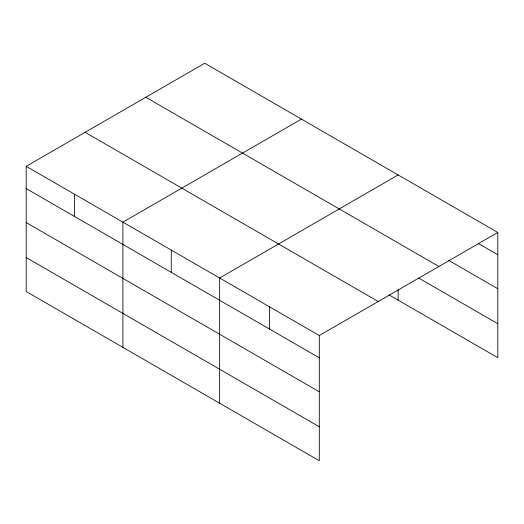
<?xml version="1.0" encoding="UTF-8"?>
<svg xmlns="http://www.w3.org/2000/svg" width="524" height="524" viewBox="0 0 524 524"><rect width="100%" height="100%" fill="white"/><g stroke="black" fill="none" stroke-linecap="round" stroke-linejoin="round"><path stroke-width="0.79" d="M26.2 166.318L319.293 335.53L319.293 460.747L26.2 291.527L26.2 166.318L204.707 63.253L497.8 232.473L497.8 357.682L389.037 294.888M301.431 119.099L122.917 222.156L122.917 347.373M398.148 174.937L219.641 277.995L219.641 403.211M319.293 335.53L497.8 232.473M478.15 243.398L497.8 254.743M448.675 260.349L497.8 288.711M145.803 97.267L438.889 266.48M418.499 277.93L497.8 323.714M85.111 132.303L378.197 301.523M26.2 188.588L319.293 357.8M26.2 222.556L319.293 391.775M26.2 257.559L319.293 426.772M398.148 289.634L398.148 300.154M269.467 306.763L269.467 329.039M171.282 250.079L171.282 272.349M74.559 194.234L74.559 216.51"/></g></svg>
